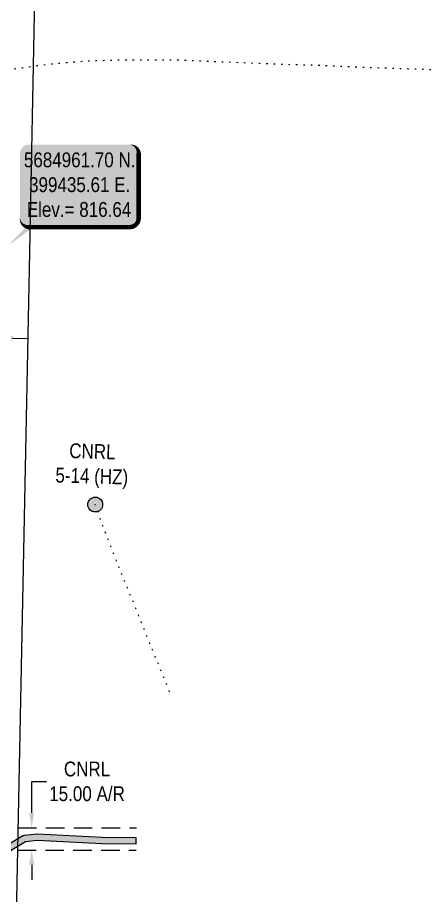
# Model space of a CAD drawing. Extents: x 396737 to 401088, y 5683157 to 5686607.
# Drawn here: x 399447 to 399724, y 5684528 to 5685119 of the extents above; entities that cross this region are included whole.
import ezdxf

# ---------------------------------------------------------------- set-up
doc = ezdxf.new("R2010")
doc.units = 0
doc.header["$LTSCALE"] = 5
doc.header["$PDSIZE"] = 0.5
doc.linetypes.add('foc-ACCESSROAD', pattern=[3.75, 2.5, -1.25])
doc.linetypes.add('foc-DOT', pattern=[1, 0.2, -0.8])
doc.layers.get('Defpoints').update_dxf_attribs({"color": 9})
for name, color, linetype in [('ABADATA-DRILL', 8, 'foc-DOT'), ('ABADATA-DRILL-T', 8, 'Continuous'), ('AS-ROADS', 254, 'Continuous'), ('DETAIL-T', 7, 'Continuous'), ('F-AR', 190, 'foc-ACCESSROAD'), ('L-SEC', 7, 'Continuous')]:
    doc.layers.add(name, color=color, linetype=linetype)
doc.layers.add('C-AR-T', color=13, linetype='Continuous', lineweight=9)
doc.layers.add('F-AR-T', color=190, linetype='Continuous', lineweight=9)
doc.styles.add('80', font='ARIALN.TTF', dxfattribs={"height": 10})
doc.styles.add('80CG', font='ARIALN.TTF', dxfattribs={"height": 10})
doc.styles.add('80L', font='ARIALN.TTF', dxfattribs={"height": 10})
doc.dimstyles.new('Compass 5 000', dxfattribs={"dimscale": 5, "dimtxt": 9, "dimasz": 2, "dimexe": 0.2, "dimexo": 0.0625, "dimgap": 0.5, "dimtad": 0, "dimtih": 1, "dimtoh": 1, "dimzin": 0, "dimdsep": 46, "dimtxsty": '80CG', "dimcen": 0.1, "dimse1": 1, "dimse2": 1, "dimclrd": 256, "dimclrt": 256, "dimaunit": 1, "dimadec": 4, "dimazin": 0, "dimtfac": 0.06, "dimtofl": 0, "dimtmove": 0, "dimatfit": 1, "dimfxl": 0.2, "dimtolj": 1, "dimtzin": 0, "dimlwd": -1, "dimarcsym": 0})

# ---------------------------------------------------------------- blocks, each defined once
blk = doc.blocks.new('*D425')
at = {"layer": 'C-AR-T', "transparency": 16777216}
for p, q in [((399404.05, 5684904.21), (399386.52, 5684904.55)), ((399444.05, 5684903.43), (399454.04, 5684903.24))]:
    blk.add_line(p, q, dxfattribs=at)
for points in [[(399404.09, 5684905.88), (399404.02, 5684902.54), (399414.05, 5684904.02)], [(399444.08, 5684905.1), (399444.01, 5684901.77), (399434.05, 5684903.63)]]:
    blk.add_solid(points, dxfattribs=at)
at = {"layer": 'Defpoints', "color": 0, "transparency": 16777216}
for p in [(399414.05, 5684904.02), (399412.64, 5684831.1), (399432.63, 5684830.71)]:
    blk.add_point(p, dxfattribs=at)
at = {"layer": 'C-AR-T', "transparency": 16777216, "insert": (399358.78, 5684904.55), "char_height": 10, "attachment_point": 5, "style": '80CG'}
blk.add_mtext('\\A1;Torxen\\P20.00 A/R', dxfattribs=at)
blk = doc.blocks.new('*D430')
at = {"layer": 'Defpoints', "color": 0, "transparency": 16777216}
for p in [(399456.97, 5684573.87), (399468.03, 5684573.87), (399468.03, 5684558.88)]:
    blk.add_point(p, dxfattribs=at)
at = {"layer": 'F-AR-T', "transparency": 16777216}
for p, q in [((399456.97, 5684583.87), (399456.97, 5684605.07)), ((399456.97, 5684605.07), (399466.97, 5684605.07)), ((399456.97, 5684548.88), (399456.97, 5684538.88))]:
    blk.add_line(p, q, dxfattribs=at)
for points in [[(399455.3, 5684583.87), (399458.63, 5684583.87), (399456.97, 5684573.87)], [(399455.3, 5684548.88), (399458.63, 5684548.88), (399456.97, 5684558.88)]]:
    blk.add_solid(points, dxfattribs=at)
at = {"layer": 'F-AR-T', "transparency": 16777216, "insert": (399494.25, 5684605.07), "char_height": 10, "attachment_point": 5, "style": '80CG'}
blk.add_mtext('\\A1;CNRL\\P15.00 A/R', dxfattribs=at)
blk = doc.blocks.new('BH-Existing')
at = {"layer": 'ABADATA-DRILL-T'}
h = blk.add_hatch(color=256, dxfattribs=at)
h.dxf.hatch_style = 1
edge = h.paths.add_edge_path()
edge.add_arc((0, 0), 0.5, 0, 360)
blk.add_circle((0, 0), 0.5, dxfattribs=at)
blk = doc.blocks.new('*U500')
h = blk.add_hatch(color=254)
edge = h.paths.add_edge_path()
edge.add_line((-34, -28.5), (34, -28.5))
edge.add_arc((34, -22.5), 6, 270, 360)
edge.add_line((40, -22.5), (40, 21))
edge.add_arc((34, 21), 6, 0, 90)
edge.add_line((34, 27), (-34, 27))
edge.add_arc((-34, 21), 6, 90, 180)
edge.add_line((-40, 21), (-40, -22.5))
edge.add_arc((-34, -22.5), 6, 180, 270)
at = {"color": 1, "flags": 128}
blk.add_lwpolyline([(-34, -28.5, 3, 3, 0), (34, -28.5, 3, 3, 0.414214), (40, -22.5, 3, 3, 0), (40, 21, 3, 0, 0.414214), (34, 27, 0, 0, 0), (-34, 27, 0, 0, 0.414214), (-40, 21, 0, 0, 0), (-40, -22.5, 0, 3, 0.414214)], format="xyseb", close=True, dxfattribs=at)
blk.add_lwpolyline([(-49.14, -41.85, 0, 10, 0), (0, 0, 5, 5, 0)], format="xyseb", dxfattribs=at)
at = {"color": 1, "style": '80'}
blk.add_attdef('ENTER_TEXT_001', (-36.33, -5), '', height=10, dxfattribs=at)

msp = doc.modelspace()

# ---------------------------------------------------------------- hatches: boundary and pattern name
at = {"layer": 'AS-ROADS'}
h = msp.add_hatch(color=256, dxfattribs=at)
h.dxf.hatch_style = 1
edge = h.paths.add_edge_path()
edge.add_line((399438.406, 5684552.418), (399443.851, 5684559.317))
edge.add_line((399443.851, 5684559.317), (399452.737, 5684564.722))
edge.add_line((399452.737, 5684564.722), (399460.599, 5684565.537))
edge.add_line((399460.599, 5684565.537), (399504.305, 5684563.403))
edge.add_arc((399504.403, 5684565.4), 2, 267.204005, 269.005697)
edge.add_line((399504.368, 5684563.401), (399527.358, 5684563.002))
edge.add_line((399527.358, 5684563.002), (399527.427, 5684567.001))
edge.add_line((399527.427, 5684567.001), (399504.469, 5684567.399))
edge.add_line((399504.469, 5684567.399), (399460.642, 5684569.54))
edge.add_arc((399460.544, 5684567.542), 2, 87.204005, 95.922958)
edge.add_line((399460.338, 5684569.532), (399451.876, 5684568.654))
edge.add_arc((399452.083, 5684566.664), 2, 95.922958, 121.306579)
edge.add_line((399451.044, 5684568.373), (399441.465, 5684562.548))
edge.add_arc((399442.504, 5684560.839), 2, 121.306579, 141.722884)
edge.add_line((399440.934, 5684562.078), (399435.266, 5684554.896))
edge.add_line((399435.266, 5684554.896), (399438.406, 5684552.418))

# ---------------------------------------------------------------- linework, layer by layer
at = {"layer": 'ABADATA-DRILL', "flags": 128}
for points in [[(399178.132, 5684907.339), (399178.132, 5684907.339), (399178.135, 5684907.469), (399178.347, 5684907.595), (399178.554, 5684907.461), (399178.392, 5684907.334), (399178.234, 5684907.417), (399178.074, 5684907.43), (399177.922, 5684907.363), (399177.833, 5684907.375), (399177.723, 5684907.407), (399177.554, 5684907.45), (399177.385, 5684907.504), (399177.207, 5684907.607), (399177.07, 5684907.74), (399176.953, 5684907.912), (399176.817, 5684908.115), (399176.719, 5684908.227), (399176.631, 5684908.319), (399176.533, 5684908.411), (399176.445, 5684908.513), (399176.317, 5684908.635), (399176.199, 5684908.737), (399176.141, 5684908.829), (399176.103, 5684908.929), (399176.035, 5684909.041), (399175.978, 5684909.172), (399175.861, 5684909.344), (399175.634, 5684909.509), (399175.516, 5684909.591), (399175.654, 5684909.478), (399175.939, 5684909.243), (399176.276, 5684909.086), (399176.608, 5684909.169), (399176.815, 5684909.525), (399176.822, 5684909.905), (399176.696, 5684910.088), (399176.652, 5684909.899), (399176.803, 5684909.456), (399176.956, 5684909.053), (399177.09, 5684908.75), (399177.205, 5684908.518), (399177.261, 5684908.306), (399177.337, 5684908.125), (399177.454, 5684907.962), (399177.602, 5684907.84), (399177.671, 5684907.778), (399177.62, 5684907.759), (399177.469, 5684907.692), (399177.355, 5684907.504), (399177.322, 5684907.325), (399177.338, 5684907.165), (399177.416, 5684907.033), (399177.523, 5684906.881), (399177.589, 5684906.69), (399177.675, 5684906.468), (399177.771, 5684906.296), (399177.938, 5684906.143), (399178.176, 5684906.008), (399178.434, 5684905.933), (399178.594, 5684905.91), (399178.665, 5684905.958), (399178.716, 5684906.027), (399178.767, 5684906.076), (399178.931, 5684906.253), (399179.123, 5684906.879), (399179.214, 5684907.928), (399179.169, 5684909.189), (399178.935, 5684910.534), (399178.695, 5684912.059), (399178.701, 5684913.879), (399179.079, 5684916.292), (399179.576, 5684919.703), (399179.856, 5684924.278), (399179.938, 5684929.948), (399180.294, 5684936.332), (399181.267, 5684942.554), (399183.637, 5684950.689), (399187.032, 5684957.984), (399192.019, 5684965.427), (399198.191, 5684973.057), (399205.019, 5684980.513), (399212.47, 5684987.608), (399219.797, 5684993.955), (399228.992, 5685001.215), (399237.77, 5685007.663), (399247.169, 5685014.109), (399256.665, 5685019.913), (399265.655, 5685024.867), (399278.414, 5685031.307), (399290.315, 5685036.834), (399302.6, 5685042.043), (399315.265, 5685046.744), (399329.745, 5685051.65), (399342.903, 5685055.981), (399356.09, 5685060.272), (399368.954, 5685064.42), (399381.416, 5685068.445), (399394.231, 5685072.633), (399407.314, 5685076.706), (399420.316, 5685080.231), (399433.673, 5685083.028), (399447.298, 5685085.17), (399460.647, 5685086.997), (399473.149, 5685088.511), (399487.726, 5685089.754), (399501.383, 5685090.455), (399515.022, 5685090.797), (399528.635, 5685090.808), (399542.169, 5685090.852), (399555.94, 5685090.78), (399569.623, 5685090.301), (399583.234, 5685089.722), (399596.596, 5685089.159), (399610.236, 5685088.55), (399623.869, 5685088.031), (399637.204, 5685087.669), (399650.57, 5685087.335), (399664.071, 5685086.739), (399677.482, 5685086.125), (399690.874, 5685085.591), (399704.407, 5685085.124), (399717.841, 5685084.679), (399731.206, 5685084.276), (399745.081, 5685083.902), (399758.697, 5685083.554), (399772.315, 5685083.315), (399786.182, 5685083.032), (399800.067, 5685082.639), (399813.672, 5685082.24), (399827.278, 5685081.942), (399840.924, 5685081.583), (399854.516, 5685081.055), (399868.226, 5685080.375), (399881.984, 5685079.664), (399895.485, 5685079.068), (399908.945, 5685078.442), (399922.576, 5685077.814), (399936.377, 5685077.232), (399949.938, 5685076.654), (399963.398, 5685075.989), (399977.255, 5685075.226), (399990.953, 5685074.466), (400004.441, 5685073.71), (400018.211, 5685073.068), (400029.545, 5685072.665), (400045.618, 5685072.158), (400059.532, 5685071.734), (400073.136, 5685071.296), (400086.899, 5685070.785), (400100.17, 5685070.173), (400113.25, 5685069.535), (400126.981, 5685068.964), (400140.724, 5685068.503), (400155.167, 5685067.999), (400168.063, 5685067.675), (400181.714, 5685067.556), (400195.424, 5685067.445), (400209.104, 5685067.316), (400222.715, 5685067.198), (400236.455, 5685067.067), (400250.276, 5685066.975), (400263.859, 5685067.017), (400277.904, 5685067.15), (400291.509, 5685067.272), (400305.326, 5685067.45), (400318.973, 5685067.711), (400332.781, 5685067.969), (400346.428, 5685068.16), (400360.145, 5685068.39), (400373.883, 5685068.679), (400387.669, 5685068.848), (400401.181, 5685068.802), (400413.575, 5685068.887), (400427.393, 5685069.145), (400441.141, 5685069.454), (400454.23, 5685069.746), (400468.054, 5685069.804), (400481.734, 5685069.705), (400495.272, 5685069.468), (400509.248, 5685069.102), (400522.862, 5685068.694), (400536.594, 5685068.153), (400549.846, 5685067.602), (400563.358, 5685067.046), (400576.79, 5685066.491), (400590.152, 5685065.988), (400603.443, 5685065.396), (400616.943, 5685064.729), (400630.231, 5685064.017), (400643.596, 5685063.094), (400657.01, 5685062.189), (400670.595, 5685061.302), (400684.181, 5685060.424), (400697.601, 5685059.789), (400711.105, 5685059.353), (400724.641, 5685059.026), (400737.749, 5685058.778), (400751.559, 5685058.636), (400764.831, 5685058.634), (400778.104, 5685058.643), (400791.216, 5685058.634), (400804.649, 5685058.63), (400818.201, 5685058.633), (400831.604, 5685058.648), (400844.838, 5685058.708), (400858.343, 5685058.802), (400871.799, 5685059.007), (400885.166, 5685059.203), (400898.639, 5685059.218), (400911.211, 5685059.2), (400924.654, 5685059.225), (400938.039, 5685059.351), (400946.123, 5685059.502), (400960.423, 5685059.82)], [(399549.843, 5684665.407), (399546.253, 5684674.181), (399541.042, 5684686.945), (399535.781, 5684699.71), (399530.711, 5684712.542), (399525.571, 5684725.385), (399520.26, 5684738.141), (399515.119, 5684750.914), (399510.069, 5684763.766), (399505.311, 5684776.161), (399499.74, 5684791.493)]]:
    msp.add_lwpolyline(points, dxfattribs=at)
at = {"layer": 'AS-ROADS', "flags": 128}
msp.add_lwpolyline([(399438.406, 5684552.418), (399443.851, 5684559.317), (399452.737, 5684564.722), (399460.599, 5684565.537), (399504.305, 5684563.403, 0.0078615), (399504.368, 5684563.401), (399527.358, 5684563.002), (399527.427, 5684567.001), (399504.469, 5684567.399), (399460.642, 5684569.54, 0.038062), (399460.338, 5684569.532), (399451.876, 5684568.654, 0.1112121), (399451.044, 5684568.373), (399441.465, 5684562.548, 0.0893193), (399440.934, 5684562.078), (399435.266, 5684554.896)], format="xyb", close=True, dxfattribs=at)
at = {"layer": 'F-AR', "flags": 128}
for points in [[(399447.759, 5684573.874), (399527.6, 5684573.874)], [(399447.468, 5684558.88), (399527.306, 5684558.88)]]:
    msp.add_lwpolyline(points, dxfattribs=at)
at = {"layer": 'L-SEC'}
for p, q in [((399455.729, 5684961.299), (399471.914, 5685765.455)), ((399439.671, 5684156.792), (399455.729, 5684961.299))]:
    msp.add_line(p, q, dxfattribs=at)

# ---------------------------------------------------------------- block references
at = {"layer": 'ABADATA-DRILL-T', "xscale": 9.999999999999995, "yscale": 9.999999999999995, "zscale": 9.999999999999995}
msp.add_blockref('BH-Existing', (399499.74, 5684791.493), dxfattribs=at)
at = {"layer": 'DETAIL-T'}
ref = msp.add_blockref('*U500', (399489.029, 5685006.792), dxfattribs=dict(at, xscale=0.99959203, yscale=0.99959203, zscale=0.99959203))
ref.add_attrib('ENTER_TEXT_001', '5684961.70 N.', (399451.725, 5685018.56), dxfattribs={"layer": '0', "color": 1, "height": 9.99592, "style": '80'})
ref.add_attrib('ENTER_TEXT_002', '399435.61 E.', (399455.22, 5685001.859), dxfattribs={"layer": '0', "color": 1, "height": 9.99592, "style": '80'})
ref.add_attrib('ENTER_TEXT_003', 'Elev.= 816.64', (399453.679, 5684985.158), dxfattribs={"layer": '0', "color": 1, "height": 9.99592, "style": '80'})

# ---------------------------------------------------------------- texts
at = {"layer": 'ABADATA-DRILL', "insert": (399470.162, 5684833.155), "char_height": 10, "attachment_point": 1, "rotation": 358.323578, "style": '80L'}
msp.add_mtext_dynamic_manual_height_columns('\\pi12.27962;CNRL\\P\\pi3.44947;5-14 (HZ)', width=54.75705, gutter_width=50, heights=[0], dxfattribs=at)

# ---------------------------------------------------------------- dimensions: what is measured, and where the dimension line sits
at = {"layer": 'C-AR-T'}
dim = msp.add_linear_dim(base=(399414.052, 5684904.015), p1=(399432.632, 5684830.708), p2=(399412.636, 5684831.096), angle=178.887664, text='Torxen\\P20.00 A/R', dimstyle='Compass 5 000', dxfattribs=at)
dim.commit()
dim.dimension.update_dxf_attribs({"geometry": '*D425', "text_midpoint": (399358.781, 5684904.55), "dimtype": 161})
at = {"layer": 'F-AR-T'}
dim = msp.add_linear_dim(base=(399456.966, 5684573.874), p1=(399468.026, 5684558.88), p2=(399468.026, 5684573.874), angle=90, text='CNRL\\P15.00 A/R', dimstyle='Compass 5 000', dxfattribs=at)
dim.commit()
dim.dimension.update_dxf_attribs({"geometry": '*D430', "text_midpoint": (399494.247, 5684605.071), "dimtype": 161})

doc.saveas('drawing.dxf')
